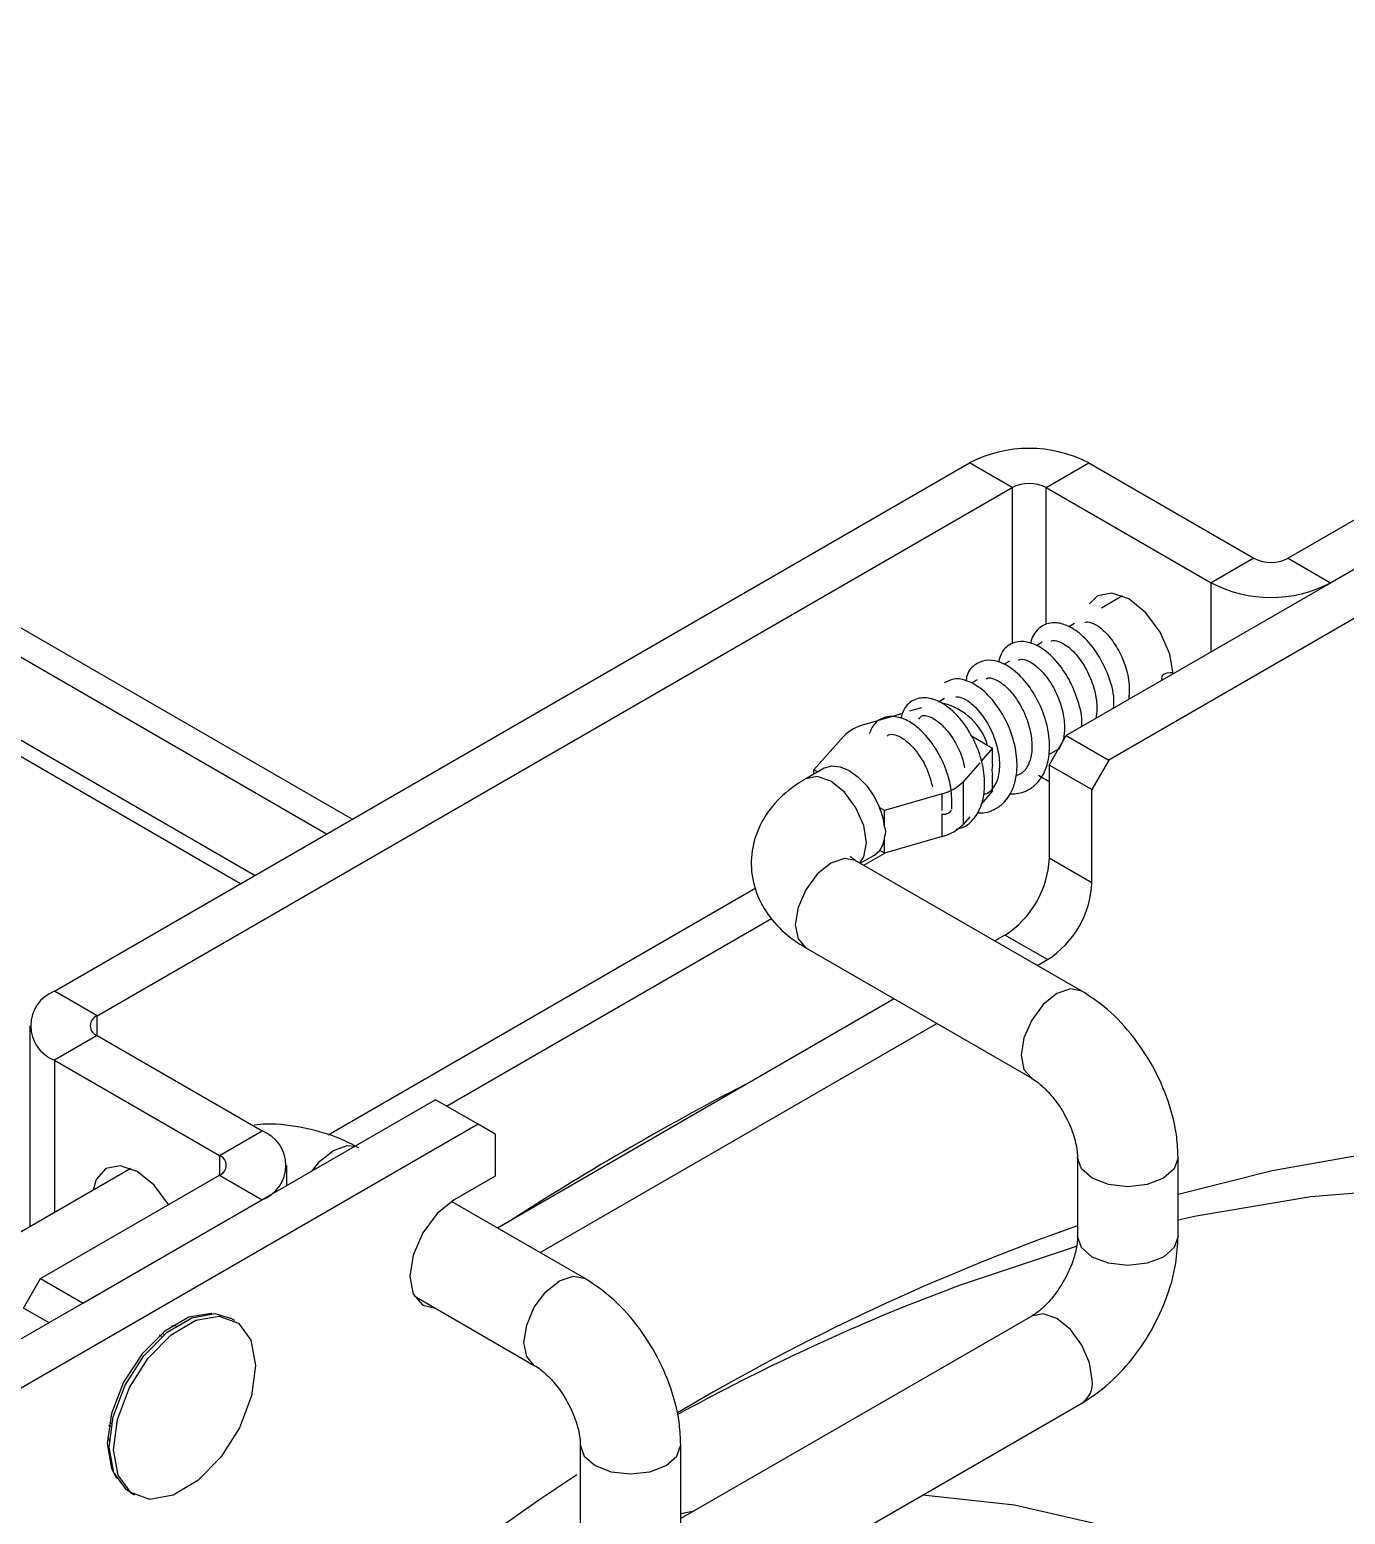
# Model space of a CAD drawing. Extents: x 16.7 to 113.1, y 4.5 to 84.5.
# Drawn here: x 31.719 to 33.356, y 65.674 to 67.521 of the extents above; entities that cross this region are included whole.
import ezdxf

# ---------------------------------------------------------------- set-up
doc = ezdxf.new("R2010")
doc.units = 0
doc.header["$MEASUREMENT"] = 0
doc.layers.add('OBJECT', color=7, linetype='CONTINUOUS')

msp = doc.modelspace()

# ---------------------------------------------------------------- linework, layer by layer
at = {"layer": 'OBJECT'}
for p, q in [((32.1207, 66.5385), (29.7704, 67.8954)), ((32.0888, 66.5201), (29.7739, 67.8565)), ((29.7874, 67.7459), (31.9998, 66.4687)), ((31.9818, 66.4583), (29.7588, 67.7416)), ((33.625, 66.9983), (33.0091, 66.6428)), ((33.5076, 66.9918), (33.2849, 66.8632)), ((31.7501, 66.3246), (32.8885, 66.9818)), ((32.9416, 66.9512), (32.8885, 66.9818)), ((32.984, 66.9512), (33.037, 66.9818)), ((33.037, 66.9818), (33.2425, 66.8632)), ((31.8031, 66.294), (32.9416, 66.9512)), ((32.9416, 66.9512), (32.9416, 66.7568)), ((32.984, 66.9512), (33.1894, 66.8326)), ((32.984, 66.7808), (32.984, 66.9512)), ((33.6779, 66.9677), (33.0621, 66.6122)), ((33.5607, 66.9612), (33.3379, 66.8326)), ((33.2425, 66.8632), (33.1894, 66.8326)), ((33.2849, 66.8632), (33.3379, 66.8326)), ((33.1894, 66.7469), (33.1894, 66.8326)), ((33.079, 66.8165), (33.0527, 66.8013)), ((33.0193, 66.782), (33.0124, 66.778)), ((32.9789, 66.7587), (32.9714, 66.7544)), ((32.9385, 66.7354), (32.9308, 66.7309)), ((32.8981, 66.7121), (32.8906, 66.7077)), ((32.8144, 66.6733), (32.8293, 66.6777)), ((32.8577, 66.6887), (32.8501, 66.6843)), ((32.7577, 66.6565), (32.8057, 66.6707)), ((32.6949, 66.6002), (32.7317, 66.6415)), ((32.9112, 66.6304), (32.8912, 66.642)), ((32.9879, 66.606), (33.0091, 66.6428)), ((33.0091, 66.6428), (33.0621, 66.6122)), ((32.9173, 66.6269), (32.9032, 66.6108)), ((32.9112, 66.6304), (32.9173, 66.6269)), ((32.9173, 66.6068), (32.9173, 66.6269)), ((32.9872, 66.6191), (32.9996, 66.6263)), ((32.7079, 66.6022), (32.6849, 66.589)), ((32.6996, 66.5975), (32.6949, 66.6002)), ((32.6949, 66.5948), (32.6949, 66.6002)), ((32.9014, 66.6088), (32.881, 66.5855)), ((33.0409, 66.5754), (32.9879, 66.606)), ((32.9879, 66.606), (32.9879, 66.4901)), ((33.0621, 66.6122), (33.0409, 66.5754)), ((32.881, 66.5325), (32.881, 66.5855)), ((32.9173, 66.5738), (32.9173, 66.5939)), ((32.9744, 66.5934), (32.9879, 66.5856)), ((32.8546, 66.5703), (32.783, 66.5493)), ((32.8546, 66.5494), (32.8546, 66.5703)), ((32.9173, 66.5738), (32.903, 66.5575)), ((32.9173, 66.5788), (32.9189, 66.5797)), ((33.0409, 66.4595), (33.0409, 66.5754)), ((32.783, 66.5493), (32.7769, 66.5529)), ((32.783, 66.5292), (32.783, 66.5493)), ((32.8546, 66.5172), (32.8546, 66.5449)), ((32.8891, 66.5417), (32.881, 66.5325)), ((32.8546, 66.5172), (32.783, 66.4963)), ((32.783, 66.4963), (32.783, 66.5164)), ((32.7528, 66.4838), (32.7704, 66.494)), ((32.7571, 66.4813), (32.7831, 66.4963)), ((32.7704, 66.494), (32.7769, 66.4998)), ((32.783, 66.4963), (32.7769, 66.4998)), ((33.0409, 66.4595), (32.9879, 66.4901)), ((32.7474, 66.4869), (32.7467, 66.4873)), ((33.0285, 66.3247), (32.7474, 66.4869)), ((32.6226, 66.4527), (32.0906, 66.1455)), ((32.2381, 66.1817), (32.6423, 66.415)), ((32.6849, 66.3787), (32.966, 66.2164)), ((32.9327, 66.3945), (32.9201, 66.3872)), ((32.9857, 66.364), (32.9327, 66.3945)), ((32.973, 66.3567), (32.9857, 66.364)), ((31.8031, 66.294), (31.7501, 66.3246)), ((32.7951, 66.3151), (32.3014, 66.03)), ((31.8031, 66.2695), (31.8031, 66.294)), ((31.7194, 66.2817), (31.7194, 66.0316)), ((31.8031, 66.2695), (31.7501, 66.2388)), ((31.8031, 66.2695), (32.0086, 66.1509)), ((32.3543, 65.9995), (32.848, 66.2845)), ((31.7501, 66.2388), (31.9555, 66.1203)), ((31.7501, 66.2388), (31.7501, 66.0493)), ((32.2242, 66.1897), (31.3609, 65.6913)), ((32.2772, 66.1591), (32.2242, 66.1897)), ((32.2772, 66.1591), (31.4138, 65.6607)), ((32.2984, 66.1468), (32.2772, 66.1591)), ((31.9555, 66.1203), (32.0086, 66.1509)), ((32.2984, 66.1468), (32.2984, 66.0946)), ((31.9555, 66.1203), (31.9555, 66.0958)), ((31.8451, 66.1042), (31.5786, 65.9503)), ((32.0393, 66.0829), (32.0393, 66.108)), ((33.0231, 66.1174), (33.0231, 66.0195)), ((33.1481, 66.0195), (33.1481, 66.1174)), ((31.7328, 65.9672), (31.9555, 66.0958)), ((31.9555, 66.0958), (32.0086, 66.0652)), ((32.2984, 66.0946), (32.2475, 66.0652)), ((31.7858, 65.9366), (32.0086, 66.0652)), ((32.4097, 65.9675), (32.2441, 66.0631)), ((31.7116, 65.9304), (31.7328, 65.9672)), ((31.7328, 65.9672), (31.7858, 65.9366)), ((32.1975, 65.9456), (32.3472, 65.8592)), ((31.7434, 65.9121), (31.7116, 65.9304)), ((31.9746, 65.9148), (31.9692, 65.9179)), ((32.966, 65.9205), (32.5294, 65.6685)), ((31.8842, 65.8993), (31.8866, 65.8974)), ((31.8838, 65.895), (31.881, 65.8966)), ((32.5865, 65.5571), (33.0285, 65.8122)), ((31.8185, 65.7884), (31.8214, 65.7867)), ((31.8207, 65.7831), (31.8177, 65.7843)), ((32.4044, 65.7603), (32.4044, 65.6623)), ((32.5294, 65.6623), (32.5294, 65.7603)), ((31.8442, 65.7013), (31.8496, 65.6983)), ((32.5294, 65.675), (32.5462, 65.6782))]:
    msp.add_line(p, q, dxfattribs=at)
at = {"layer": 'OBJECT', "flags": 128}
for points in [[(33.142, 66.7195), (33.1378, 66.7438), (33.1259, 66.7714), (33.108, 66.7955), (33.0869, 66.8126), (33.0658, 66.8199), (33.0479, 66.8164), (33.038, 66.8065)], [(33.142, 66.7205), (33.1385, 66.7209), (33.1343, 66.7204), (33.1307, 66.719), (33.1283, 66.7169), (33.1275, 66.7145), (33.1283, 66.7121), (33.1286, 66.7117)], [(32.7079, 66.6022), (32.7084, 66.6025), (32.7175, 66.6051), (32.7279, 66.6039), (32.7391, 66.5991), (32.7503, 66.591), (32.7608, 66.5801), (32.7698, 66.5671), (32.7769, 66.5529)], [(32.7161, 66.5859), (32.6992, 66.5918), (32.6849, 66.589), (32.6849, 66.589)], [(32.752, 66.4843), (32.757, 66.4917), (32.7603, 66.5093), (32.757, 66.5308), (32.7474, 66.5529), (32.7331, 66.5722), (32.7161, 66.5859)], [(32.7467, 66.4873), (32.7331, 66.4897), (32.7161, 66.4838)], [(32.7161, 66.4838), (32.6992, 66.4702), (32.6849, 66.4508), (32.6753, 66.4287), (32.6719, 66.4073), (32.6753, 66.3897), (32.6849, 66.3787), (32.6849, 66.3787)], [(33.0285, 66.3247), (33.0141, 66.3274), (32.9972, 66.3216)], [(32.9972, 66.3216), (32.9803, 66.3079), (32.966, 66.2886), (32.9564, 66.2665), (32.953, 66.245), (32.9564, 66.2274), (32.966, 66.2164), (32.9662, 66.2163)], [(34.9677, 64.4135), (34.9629, 64.588), (34.9482, 64.7563), (34.924, 64.9175), (34.8901, 65.071), (34.8468, 65.2163), (34.7942, 65.3527), (34.7326, 65.4797), (34.6622, 65.5968), (34.5833, 65.7035), (34.4961, 65.7994), (34.4011, 65.884), (34.2987, 65.9571), (34.1891, 66.0184), (34.073, 66.0676), (33.9507, 66.1044), (33.8227, 66.1289), (33.6897, 66.1408), (33.552, 66.1401), (33.4102, 66.1268), (33.265, 66.101), (33.1481, 66.0718)], [(32.0709, 66.1012), (32.0805, 66.113), (32.0974, 66.1266)], [(32.0974, 66.1266), (32.1143, 66.1325), (32.1239, 66.1318)], [(31.892, 66.0591), (31.8741, 66.0832), (31.853, 66.1002), (31.8319, 66.1076), (31.814, 66.1041), (31.802, 66.0903), (31.7984, 66.0772)], [(33.1298, 66.0919), (33.1095, 66.0841), (33.0856, 66.0814), (33.0617, 66.0841), (33.0414, 66.0919), (33.0279, 66.1036), (33.0231, 66.1174), (33.0231, 66.1178)], [(33.1481, 66.1174), (33.1433, 66.1036), (33.1298, 66.0919)], [(32.2475, 66.0652), (32.2264, 66.0481), (32.2085, 66.024), (32.1965, 65.9964), (32.1923, 65.9697), (32.1965, 65.9477), (32.2085, 65.9339), (32.2241, 65.9303)], [(33.4522, 66.0801), (33.3132, 66.0687), (33.1706, 66.0446), (33.1481, 66.0397)], [(33.1298, 65.9939), (33.1095, 65.9861), (33.0856, 65.9834), (33.0617, 65.9861), (33.0414, 65.9939), (33.0279, 66.0056), (33.0231, 66.0195)], [(33.1481, 66.0195), (33.1433, 66.0056), (33.1298, 65.9939)], [(33.0215, 66.007), (32.8771, 65.9591), (32.8134, 65.9346)], [(32.3467, 65.8595), (32.3377, 65.8702), (32.3343, 65.8878), (32.3377, 65.9093), (32.3472, 65.9314), (32.3616, 65.9507), (32.3785, 65.9644)], [(32.3785, 65.9644), (32.3954, 65.9703), (32.4097, 65.9675), (32.4098, 65.9675)], [(31.9458, 65.9237), (31.9457, 65.9237), (31.9175, 65.9193), (31.8874, 65.9019), (31.8591, 65.8737), (31.8361, 65.8381), (31.821, 65.7993), (31.8158, 65.7621), (31.821, 65.7309), (31.8275, 65.7187)], [(31.8233, 65.795), (31.8382, 65.8346), (31.8615, 65.8712), (31.8902, 65.9003), (31.9209, 65.9185), (31.9499, 65.9236), (31.9692, 65.9179)], [(31.8286, 65.7919), (31.8436, 65.8315), (31.8668, 65.8681), (31.8955, 65.8972), (31.9262, 65.9154), (31.9552, 65.9205), (31.979, 65.9118), (31.9947, 65.8905), (32.0004, 65.8589), (31.9955, 65.8211), (31.9806, 65.7815), (31.9573, 65.745), (31.9286, 65.7158), (31.8979, 65.6976), (31.8689, 65.6925), (31.8451, 65.7012), (31.8294, 65.7226), (31.8237, 65.7541), (31.8286, 65.7919)], [(33.0414, 65.8408), (33.038, 65.8623), (33.0285, 65.8844), (33.0141, 65.9037), (32.9972, 65.9174), (32.9803, 65.9233), (32.966, 65.9205)], [(31.9014, 65.9084), (31.8976, 65.9082), (31.8958, 65.908)], [(31.8442, 65.7013), (31.8398, 65.7043), (31.8241, 65.7257), (31.8184, 65.7572), (31.8233, 65.795)], [(31.8161, 65.7699), (31.8168, 65.7682), (31.8185, 65.7648)], [(32.4044, 65.7602), (32.4091, 65.7464), (32.4227, 65.7347), (32.443, 65.7269), (32.4669, 65.7242), (32.4908, 65.7269), (32.5111, 65.7347)], [(32.5111, 65.7347), (32.5246, 65.7464), (32.5294, 65.7603), (32.5294, 65.7603)], [(32.4, 65.7228), (32.354, 65.6924), (32.2012, 65.5846), (32.0499, 65.4664), (31.9005, 65.3383), (31.7538, 65.2009), (31.6102, 65.0547), (31.4704, 64.9003), (31.335, 64.7383), (31.2044, 64.5693), (31.0792, 64.3941), (30.9599, 64.2134), (30.847, 64.0278), (30.741, 63.8381), (30.6422, 63.6452), (30.5511, 63.4497), (30.468, 63.2524), (30.4281, 63.1495)], [(32.8306, 65.698), (32.9446, 65.6855), (33.0546, 65.6603), (33.1586, 65.6225), (33.256, 65.5723), (33.3464, 65.51), (33.4292, 65.4359), (33.504, 65.3504), (33.5704, 65.2541), (33.6279, 65.1474), (33.6764, 65.0309), (33.7155, 64.9053), (33.745, 64.7712), (33.7648, 64.6294), (33.7747, 64.4806), (33.7747, 64.3257), (33.7648, 64.1655), (33.745, 64.0008), (33.7155, 63.8326), (33.6764, 63.6619), (33.6279, 63.4894), (33.5704, 63.3163)]]:
    msp.add_lwpolyline(points, dxfattribs=at)
at = {"layer": 'OBJECT'}
for centre, radius, start, end in [((32.9628, 66.8385), 0.1614, 62.6096, 117.3903), ((32.9628, 66.9102), 0.0461, 62.6088, 117.3912), ((33.2637, 66.9041), 0.0461, 242.6103, 297.3897), ((33.2637, 66.9759), 0.1614, 242.6098, 297.3903), ((32.8375, 66.6078), 0.0771, 17.0504, 75.8942), ((32.7716, 66.6023), 0.0559, 104.4492, 135.5454), ((32.841, 66.6245), 0.0559, 284.1469, 315.8477), ((32.6957, 66.5193), 0.0878, 6.4859, 22.4459), ((32.8563, 66.5573), 0.0126, 258.2555, 323.0855), ((32.841, 66.5714), 0.0559, 284.1469, 315.8477), ((32.7493, 66.5193), 0.0338, 324.6791, 354.9719), ((32.8682, 66.4955), 0.1199, 302.6055, 357.3945), ((32.9211, 66.4649), 0.1199, 302.6055, 357.3945), ((31.7664, 66.2817), 0.0458, 110.7835, 249.2169), ((31.8078, 66.2817), 0.0131, 110.7817, 249.2184), ((34.2526, 63.0388), 3.5703, 117.2204, 122.7792), ((31.9923, 66.108), 0.0458, 290.7835, 69.2164), ((31.9509, 66.108), 0.0131, 290.7846, 69.2154), ((33.9353, 63.432), 2.756, 109.3276, 120.7655), ((33.8346, 63.4119), 2.7215, 112.0381, 118.7438), ((33.0123, 65.8368), 0.0294, 303.3978, 7.9137)]:
    msp.add_arc(centre, radius, start, end, dxfattribs=at)
for centre, major_axis, ratio, start_param, end_param in [((33.0072, 66.7029), (0.0869, 0.1136), 0.226147, 2.727678, 2.980829), ((32.6054, 66.4709), (0.1784, 0.0563), 0.261001, 6.074386, 6.327538)]:
    msp.add_ellipse(centre, major_axis=major_axis, ratio=ratio, start_param=start_param, end_param=end_param, dxfattribs=at)
for points, knots in [([(33.068, 66.6767), (33.0682, 66.6805), (33.0691, 66.6935), (33.0621, 66.7178), (33.0485, 66.7452), (33.0308, 66.7668), (33.0128, 66.7791), (32.9986, 66.7833), (32.9866, 66.7828), (32.9764, 66.7783), (32.9693, 66.7703), (32.9655, 66.7631), (32.965, 66.7584), (32.9649, 66.757)], [0, 0, 0, 0, 0.056233, 0.195921, 0.329488, 0.470331, 0.596698, 0.698238, 0.761906, 0.837936, 0.911788, 0.974901, 1, 1, 1, 1]), ([(33.032, 66.783), (33.033, 66.7837), (33.0349, 66.7852), (33.0467, 66.781), (33.0603, 66.7695), (33.0733, 66.7514), (33.0832, 66.7296), (33.0883, 66.7066), (33.0871, 66.6936), (33.0865, 66.6874)], [0, 0, 0, 0, 0.119752, 0.259172, 0.412316, 0.560942, 0.705674, 0.861715, 1, 1, 1, 1]), ([(33.0282, 66.6538), (33.0283, 66.6549), (33.0294, 66.665), (33.0243, 66.686), (33.0131, 66.7133), (32.9967, 66.7369), (32.978, 66.7528), (32.9607, 66.76), (32.9467, 66.7599), (32.936, 66.7546), (32.9279, 66.7466), (32.926, 66.7387), (32.9249, 66.734)], [0, 0, 0, 0, 0.0174719, 0.1562501, 0.2842567, 0.4185093, 0.5576578, 0.6744386, 0.7776072, 0.8404988, 0.9074809, 1, 1, 1, 1]), ([(32.9902, 66.7598), (32.9905, 66.7601), (32.9917, 66.7611), (32.9964, 66.7615), (33.009, 66.756), (33.0233, 66.7423), (33.0361, 66.7223), (33.045, 66.6991), (33.048, 66.6783), (33.0464, 66.6678), (33.0458, 66.6639)], [0, 0, 0, 0, 0.039128, 0.16523, 0.312023, 0.46113, 0.609865, 0.759942, 0.910469, 1, 1, 1, 1]), ([(32.9379, 66.57), (32.9442, 66.5702), (32.9552, 66.5707), (32.968, 66.5786), (32.9779, 66.589), (32.9854, 66.604), (32.9893, 66.6258), (32.9868, 66.6529), (32.9771, 66.6812), (32.9622, 66.7062), (32.9437, 66.7255), (32.9253, 66.7354), (32.9086, 66.7374), (32.8933, 66.7306), (32.8852, 66.7204), (32.8846, 66.7123), (32.8845, 66.7105)], [0, 0, 0, 0, 0.071119, 0.124138, 0.170339, 0.237796, 0.310829, 0.404318, 0.493343, 0.579469, 0.671252, 0.761492, 0.831556, 0.898864, 0.977494, 1, 1, 1, 1]), ([(32.9495, 66.7364), (32.9503, 66.737), (32.9521, 66.7382), (32.961, 66.7367), (32.9741, 66.7281), (32.9874, 66.7129), (32.9989, 66.6921), (33.0059, 66.6696), (33.0073, 66.6499), (33.005, 66.6342), (33.001, 66.6282), (32.999, 66.6253)], [0, 0, 0, 0, 0.099346, 0.215083, 0.327784, 0.450793, 0.575895, 0.701199, 0.81448, 0.908191, 1, 1, 1, 1]), ([(32.8985, 66.5466), (32.9017, 66.5465), (32.909, 66.5463), (32.92, 66.5505), (32.9333, 66.5596), (32.9431, 66.5751), (32.9482, 66.596), (32.9479, 66.6206), (32.9405, 66.6494), (32.9262, 66.6766), (32.9078, 66.6986), (32.8879, 66.711), (32.8706, 66.7148), (32.8611, 66.7101), (32.8572, 66.7082)], [0, 0, 0, 0, 0.040911, 0.093905, 0.154371, 0.252982, 0.323506, 0.417967, 0.525359, 0.627617, 0.733519, 0.84213, 0.935547, 1, 1, 1, 1]), ([(32.9093, 66.7129), (32.9096, 66.7132), (32.911, 66.7148), (32.9155, 66.7147), (32.9268, 66.7099), (32.9394, 66.6991), (32.952, 66.6816), (32.9621, 66.6595), (32.9667, 66.6371), (32.9663, 66.6174), (32.9607, 66.6028), (32.9542, 66.5953), (32.9487, 66.5936), (32.9468, 66.593)], [0, 0, 0, 0, 0.030062, 0.138888, 0.223351, 0.320316, 0.431399, 0.540722, 0.649883, 0.749525, 0.847254, 0.945137, 1, 1, 1, 1]), ([(32.8724, 66.5262), (32.8763, 66.5271), (32.8847, 66.5293), (32.894, 66.5387), (32.9022, 66.5515), (32.9072, 66.5683), (32.908, 66.5909), (32.9031, 66.6173), (32.8911, 66.6446), (32.8748, 66.6676), (32.8561, 66.6833), (32.8404, 66.6896), (32.8281, 66.6899), (32.8168, 66.6865), (32.8068, 66.6775), (32.8043, 66.668), (32.8032, 66.6637)], [0, 0, 0, 0, 0.048351, 0.10702, 0.158274, 0.232015, 0.306261, 0.399826, 0.494101, 0.589912, 0.68162, 0.772219, 0.817149, 0.860816, 0.936464, 1, 1, 1, 1]), ([(32.8715, 66.6909), (32.8736, 66.6909), (32.8779, 66.6908), (32.8903, 66.6839), (32.9036, 66.6703), (32.9161, 66.6498), (32.9245, 66.6262), (32.9268, 66.6034), (32.9236, 66.5853), (32.916, 66.5746), (32.9112, 66.5699), (32.9068, 66.5695), (32.9064, 66.5694)], [0, 0, 0, 0, 0.100914, 0.194876, 0.315131, 0.437658, 0.55658, 0.678759, 0.794374, 0.889408, 0.988791, 1, 1, 1, 1]), ([(32.8667, 66.5511), (32.8667, 66.5601), (32.8668, 66.5769), (32.8595, 66.6017), (32.8502, 66.6211), (32.8384, 66.6388), (32.8241, 66.6538), (32.8069, 66.6643), (32.7918, 66.6675), (32.7789, 66.6642), (32.7689, 66.657), (32.7657, 66.6494), (32.7639, 66.6449)], [0, 0, 0, 0, 0.131186, 0.245125, 0.339221, 0.417874, 0.539852, 0.647254, 0.76665, 0.836631, 0.904254, 1, 1, 1, 1]), ([(32.8258, 66.6631), (32.8267, 66.6645), (32.8284, 66.6675), (32.8322, 66.6682), (32.8422, 66.6655), (32.855, 66.6563), (32.8681, 66.6397), (32.8785, 66.6206), (32.8814, 66.608), (32.8826, 66.6027)], [0, 0, 0, 0, 0.132291, 0.279133, 0.401372, 0.558727, 0.728342, 0.886207, 1, 1, 1, 1]), ([(32.7863, 66.6418), (32.7879, 66.6434), (32.7903, 66.6459), (32.8015, 66.6419), (32.8097, 66.6364), (32.818, 66.6288), (32.8276, 66.6163), (32.8372, 66.5993), (32.8407, 66.5861), (32.8424, 66.5795)], [0, 0, 0, 0, 0.2683013, 0.4021231, 0.4789796, 0.5783785, 0.7043854, 0.8524239, 1, 1, 1, 1]), ([(32.6849, 66.589), (32.6776, 66.5844), (32.6595, 66.5728), (32.6368, 66.5488), (32.6204, 66.5169), (32.615, 66.4816), (32.6218, 66.4466), (32.6394, 66.4157), (32.6614, 66.3935), (32.6783, 66.3828), (32.6849, 66.3787)], [0, 0, 0, 0, 0.095822, 0.239919, 0.37467, 0.506204, 0.644593, 0.777335, 0.913588, 1, 1, 1, 1]), ([(32.7474, 66.4869), (32.7454, 66.4882), (32.7406, 66.4914), (32.7402, 66.4921), (32.74, 66.4924)], [0, 0, 0, 0, 0.421089, 1, 1, 1, 1]), ([(33.1481, 66.1174), (33.1478, 66.1259), (33.1468, 66.1491), (33.1371, 66.1881), (33.1175, 66.2324), (33.09, 66.2728), (33.0597, 66.3044), (33.0378, 66.3186), (33.0285, 66.3247)], [0, 0, 0, 0, 0.107645, 0.294548, 0.481453, 0.669068, 0.859796, 1, 1, 1, 1]), ([(32.966, 66.2164), (32.9684, 66.2149), (32.9746, 66.2109), (32.9873, 66.1993), (33.0016, 66.1811), (33.0139, 66.1586), (33.0212, 66.1368), (33.023, 66.1234), (33.0231, 66.1184), (33.0231, 66.1174)], [0, 0, 0, 0, 0.103115, 0.260946, 0.434625, 0.620131, 0.807616, 0.964025, 1, 1, 1, 1]), ([(32.1287, 66.1297), (32.1212, 66.1337), (32.1006, 66.1445), (32.062, 66.1551), (32.0247, 66.1605), (32.0037, 66.1586), (31.9986, 66.1581)], [0, 0, 0, 0, 0.1990023, 0.5445447, 0.89008, 1, 1, 1, 1]), ([(33.0231, 66.0195), (33.023, 66.0166), (33.0227, 66.0092), (33.019, 65.9924), (33.0103, 65.9709), (32.997, 65.9491), (32.9818, 65.9318), (32.9711, 65.9236), (32.9668, 65.921), (32.966, 65.9205)], [0, 0, 0, 0, 0.10312, 0.260964, 0.434649, 0.620161, 0.80764, 0.964037, 1, 1, 1, 1]), ([(33.0285, 65.8122), (33.0356, 65.8168), (33.0552, 65.8292), (33.0841, 65.8571), (33.1127, 65.8962), (33.134, 65.9402), (33.1461, 65.9823), (33.1475, 66.0084), (33.1481, 66.0195)], [0, 0, 0, 0, 0.107647, 0.294549, 0.481453, 0.669064, 0.859789, 1, 1, 1, 1]), ([(32.5294, 65.7603), (32.529, 65.7687), (32.5281, 65.7919), (32.5183, 65.8309), (32.4987, 65.8752), (32.4713, 65.9156), (32.441, 65.9472), (32.419, 65.9614), (32.4097, 65.9675)], [0, 0, 0, 0, 0.107645, 0.294548, 0.481453, 0.669068, 0.859796, 1, 1, 1, 1]), ([(32.3472, 65.8592), (32.3497, 65.8577), (32.3559, 65.8538), (32.3686, 65.8421), (32.3829, 65.8239), (32.3951, 65.8014), (32.4025, 65.7796), (32.4043, 65.7663), (32.4044, 65.7612), (32.4044, 65.7603)], [0, 0, 0, 0, 0.103115, 0.260946, 0.434625, 0.620131, 0.807616, 0.964025, 1, 1, 1, 1])]:
    msp.add_open_spline(points, degree=3, knots=knots, dxfattribs=at)

doc.saveas('drawing.dxf')
